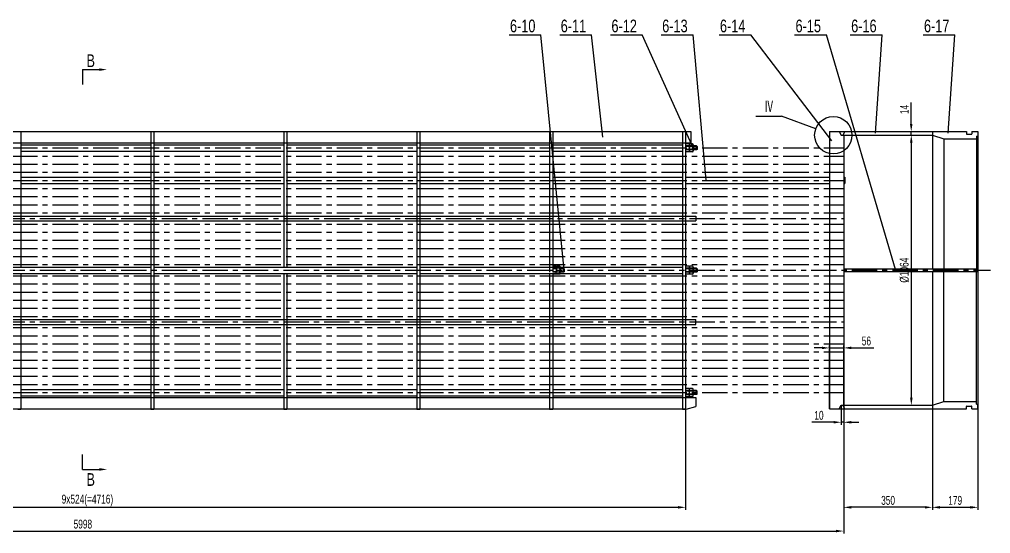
# Model space of a CAD drawing. Extents: x 34 to 831, y 17 to 546.
# Drawn here: x 400.4 to 783.2, y 343.3 to 545.9 of the extents above; entities that cross this region are included whole.
import ezdxf
from ezdxf.enums import TextEntityAlignment as Align

# ---------------------------------------------------------------- set-up
doc = ezdxf.new("R2010")
doc.units = 0
doc.header["$LTSCALE"] = 8
doc.linetypes.add('CENTER', pattern=[2, 1.25, -0.25, 0.25, -0.25])
doc.linetypes.add('HIDDEN', pattern=[0.375, 0.25, -0.125])
doc.layers.get('0').update_dxf_attribs({"color": 2, "linetype": 'CONTINUOUS'})
doc.layers.get('Defpoints').update_dxf_attribs({"linetype": 'CONTINUOUS'})
for name, color, linetype in [('CEN', 3, 'CENTER'), ('DIM', 2, 'CONTINUOUS'), ('HID', 4, 'HIDDEN'), ('OT', 1, 'CONTINUOUS')]:
    doc.layers.add(name, color=color, linetype=linetype)
doc.styles.get("Standard").update_dxf_attribs({"font": 'PV_E.shx', "width": 0.7, "bigfont": 'PV_C.shx'})
doc.dimstyles.new('STANDARD$0', dxfattribs={"dimtxt": 3.5, "dimasz": 3, "dimexe": 1, "dimexo": 0, "dimgap": 0.5, "dimtad": 1, "dimdec": 0, "dimlfac": 3, "dimrnd": 1.38778e-17, "dimzin": 0, "dimdsep": 46, "dimtxsty": 'Standard', "dimcen": -3, "dimclrd": 256, "dimclre": 256, "dimclrt": 2, "dimadec": 0, "dimazin": 0, "dimtp": 1, "dimtfac": 1, "dimtdec": 0, "dimtmove": 0, "dimatfit": 2, "dimfxl": 0, "dimtolj": 1, "dimtzin": 9, "dimlwd": -1, "dimlwe": -1, "dimarcsym": 0})

# ---------------------------------------------------------------- blocks, each defined once
blk = doc.blocks.new('*D15')
for p, q in [((742.28, 500.27), (752.94, 500.27)), ((751.94, 497.27), (751.94, 396.87)), ((742.28, 393.87), (752.94, 393.87))]:
    blk.add_line(p, q)
for points in [[(751.44, 497.27), (752.44, 497.27), (751.94, 500.27)], [(751.44, 396.87), (752.44, 396.87), (751.94, 393.87)]]:
    blk.add_solid(points)
at = {"layer": 'Defpoints', "color": 0}
for p in [(742.28, 500.27), (742.28, 393.87), (751.94, 393.87)]:
    blk.add_point(p, dxfattribs=at)
at = {"color": 2, "insert": (749.22, 447.07), "char_height": 3.5, "attachment_point": 5, "rotation": 90}
blk.add_mtext('\\A1;%%c1064', dxfattribs=at)
blk = doc.blocks.new('*D16')
for p, q in [((751.9, 504.67), (751.9, 513.16)), ((742.28, 501.67), (752.9, 501.67)), ((751.9, 500.27), (751.9, 501.67)), ((742.28, 500.27), (752.9, 500.27)), ((751.9, 497.27), (751.9, 494.27))]:
    blk.add_line(p, q)
for points in [[(751.4, 504.67), (752.4, 504.67), (751.9, 501.67)], [(751.4, 497.27), (752.4, 497.27), (751.9, 500.27)]]:
    blk.add_solid(points)
at = {"layer": 'Defpoints', "color": 0}
for p in [(742.28, 501.67), (751.9, 501.67), (742.28, 500.27)]:
    blk.add_point(p, dxfattribs=at)
at = {"color": 2, "insert": (749.19, 510.42), "char_height": 3.5, "attachment_point": 5, "rotation": 90}
blk.add_mtext('\\A1;14', dxfattribs=at)
blk = doc.blocks.new('*D30')
for p, q in [((191.38, 392.37), (191.38, 352.63)), ((662.98, 392.37), (662.98, 352.63)), ((194.38, 353.63), (659.98, 353.63))]:
    blk.add_line(p, q)
for points in [[(194.38, 354.13), (194.38, 353.13), (191.38, 353.63)], [(659.98, 354.13), (659.98, 353.13), (662.98, 353.63)]]:
    blk.add_solid(points)
at = {"layer": 'Defpoints', "color": 0}
for p in [(191.38, 392.37), (662.98, 392.37), (662.98, 353.63)]:
    blk.add_point(p, dxfattribs=at)
at = {"insert": (427.18, 356.35), "char_height": 3.5, "attachment_point": 5}
blk.add_mtext('\\A1;9x524(=4716)', dxfattribs=at)
blk = doc.blocks.new('*D31')
for p, q in [((719.68, 392.47), (719.68, 417.45)), ((725.28, 393.87), (725.28, 417.45)), ((716.68, 416.45), (713.68, 416.45)), ((719.68, 416.45), (725.28, 416.45)), ((728.28, 416.45), (737.19, 416.45))]:
    blk.add_line(p, q)
for points in [[(716.68, 416.95), (716.68, 415.95), (719.68, 416.45)], [(728.28, 416.95), (728.28, 415.95), (725.28, 416.45)]]:
    blk.add_solid(points)
at = {"layer": 'Defpoints', "color": 0}
for p in [(725.28, 416.45), (719.68, 392.47), (725.28, 393.87)]:
    blk.add_point(p, dxfattribs=at)
at = {"insert": (734.23, 419.16), "char_height": 3.5, "attachment_point": 5}
blk.add_mtext('\\A1;56', dxfattribs=at)
blk = doc.blocks.new('*D32')
for p, q in [((725.28, 393.87), (725.28, 352.63)), ((760.28, 392.47), (760.28, 352.63)), ((757.28, 353.63), (728.28, 353.63))]:
    blk.add_line(p, q)
for points in [[(728.28, 354.13), (728.28, 353.13), (725.28, 353.63)], [(757.28, 354.13), (757.28, 353.13), (760.28, 353.63)]]:
    blk.add_solid(points)
at = {"layer": 'Defpoints', "color": 0}
for p in [(725.28, 393.87), (760.28, 392.47), (725.28, 353.63)]:
    blk.add_point(p, dxfattribs=at)
at = {"insert": (742.78, 356.35), "char_height": 3.5, "attachment_point": 5}
blk.add_mtext('\\A1;350', dxfattribs=at)
blk = doc.blocks.new('*D33')
for p, q in [((778.18, 446.57), (778.18, 352.63)), ((760.28, 392.47), (760.28, 352.63)), ((763.28, 353.63), (775.18, 353.63))]:
    blk.add_line(p, q)
for points in [[(763.28, 354.13), (763.28, 353.13), (760.28, 353.63)], [(775.18, 354.13), (775.18, 353.13), (778.18, 353.63)]]:
    blk.add_solid(points)
at = {"layer": 'Defpoints', "color": 0}
for p in [(778.18, 446.57), (760.28, 392.47), (778.18, 353.63)]:
    blk.add_point(p, dxfattribs=at)
at = {"insert": (769.23, 356.35), "char_height": 3.5, "attachment_point": 5}
blk.add_mtext('\\A1;179', dxfattribs=at)
blk = doc.blocks.new('*D34')
for p, q in [((724.28, 393.87), (724.28, 386.15)), ((725.28, 393.87), (725.28, 386.15)), ((721.28, 387.15), (712.78, 387.15)), ((725.28, 387.15), (724.28, 387.15)), ((728.28, 387.15), (731.28, 387.15))]:
    blk.add_line(p, q)
for points in [[(721.28, 387.65), (721.28, 386.65), (724.28, 387.15)], [(728.28, 387.65), (728.28, 386.65), (725.28, 387.15)]]:
    blk.add_solid(points)
at = {"layer": 'Defpoints', "color": 0}
for p in [(724.28, 393.87), (725.28, 393.87), (724.28, 387.15)]:
    blk.add_point(p, dxfattribs=at)
at = {"insert": (715.53, 389.87), "char_height": 3.5, "attachment_point": 5}
blk.add_mtext('\\A1;10', dxfattribs=at)
blk = doc.blocks.new('*D39')
for p, q in [((125.48, 392.57), (125.48, 343.29)), ((725.28, 352.63), (725.28, 343.29)), ((128.48, 344.29), (722.28, 344.29))]:
    blk.add_line(p, q)
for points in [[(128.48, 344.79), (128.48, 343.79), (125.48, 344.29)], [(722.28, 344.79), (722.28, 343.79), (725.28, 344.29)]]:
    blk.add_solid(points)
at = {"layer": 'Defpoints', "color": 0}
for p in [(125.48, 392.57), (725.28, 352.63), (725.28, 344.29)]:
    blk.add_point(p, dxfattribs=at)
at = {"insert": (425.38, 347.01), "char_height": 3.5, "attachment_point": 5}
blk.add_mtext('\\A1;5998', dxfattribs=at)

msp = doc.modelspace()

# ---------------------------------------------------------------- linework, layer by layer
for p, q in [((615.076, 447.069), (605.892, 539.788)), ((630.338, 499.496), (625.892, 539.788)), ((665.936, 495.269), (645.892, 539.788)), ((671.076, 482.519), (665.892, 539.788)), ((720.629, 498.058), (688.654, 539.788)), ((745.649, 447.299), (718.445, 539.788)), ((737.768, 501.103), (740.379, 539.788)), ((766.463, 501.103), (769.074, 539.788)), ((425.241, 526.117), (431.934, 526.117)), ((690.682, 507.749), (700.71, 507.749)), ((667.476, 495.869), (662.976, 495.869)), ((667.476, 494.669), (662.976, 494.669)), ((667.476, 447.669), (662.976, 447.669)), ((667.476, 446.469), (662.976, 446.469)), ((667.476, 399.469), (662.976, 399.469)), ((667.476, 398.269), (662.976, 398.269)), ((425.241, 368.569), (431.934, 368.569))]:
    msp.add_line(p, q)
msp.add_circle((721.18, 500.269), 7.358)
for points in [[(431.934, 526.617), (431.934, 525.617), (434.934, 526.117)], [(431.934, 368.069), (431.934, 369.069), (434.934, 368.569)]]:
    msp.add_solid(points)
at = {"layer": 'CEN'}
for p, q in [((125.476, 495.269), (725.276, 495.269)), ((125.476, 492.069), (725.276, 492.069)), ((125.476, 488.869), (725.276, 488.869)), ((125.476, 485.669), (725.276, 485.669)), ((125.476, 482.469), (725.276, 482.469)), ((125.476, 479.269), (725.276, 479.269)), ((125.476, 476.069), (725.276, 476.069)), ((125.476, 472.869), (725.276, 472.869)), ((120.476, 467.469), (725.276, 467.469)), ((125.476, 469.669), (725.276, 469.669)), ((125.476, 465.269), (725.276, 465.269)), ((125.476, 462.069), (725.276, 462.069)), ((125.476, 458.869), (725.276, 458.869)), ((125.476, 455.669), (725.276, 455.669)), ((125.476, 452.469), (725.276, 452.469)), ((125.476, 449.269), (725.276, 449.269)), ((120.476, 447.069), (783.176, 447.069)), ((125.476, 444.869), (725.276, 444.869)), ((125.476, 441.669), (725.276, 441.669)), ((125.476, 438.469), (725.276, 438.469)), ((125.476, 435.269), (725.276, 435.269)), ((125.476, 432.069), (725.276, 432.069)), ((125.476, 428.869), (725.276, 428.869)), ((120.476, 426.669), (725.276, 426.669)), ((125.476, 424.469), (725.276, 424.469)), ((125.476, 421.269), (725.276, 421.269)), ((125.476, 418.069), (725.276, 418.069)), ((125.476, 414.869), (725.276, 414.869)), ((125.476, 411.669), (725.276, 411.669)), ((125.476, 408.469), (725.276, 408.469)), ((125.476, 405.269), (725.276, 405.269)), ((125.476, 402.069), (725.276, 402.069)), ((125.476, 398.869), (725.276, 398.869))]:
    msp.add_line(p, q, dxfattribs=at)
at = {"layer": 'DIM'}
msp.add_line((714.273, 502.808), (700.71, 507.749), dxfattribs=at)
at = {"layer": 'HID'}
for p, q in [((609.376, 448.319), (609.376, 445.819)), ((610.576, 448.319), (610.576, 445.819)), ((612.056, 448.319), (612.056, 445.819)), ((613.533, 448.319), (613.533, 445.819)), ((611.856, 447.869), (610.576, 447.869)), ((615.076, 447.669), (610.576, 447.669)), ((615.076, 446.469), (610.576, 446.469)), ((611.856, 446.269), (610.576, 446.269)), ((613.336, 447.869), (612.056, 447.869)), ((613.336, 446.269), (612.056, 446.269)), ((614.876, 447.869), (613.536, 447.869)), ((614.876, 446.269), (613.536, 446.269)), ((614.876, 447.869), (614.876, 446.269)), ((615.076, 447.669), (614.876, 447.869)), ((615.076, 446.469), (614.876, 446.269)), ((615.076, 447.669), (615.076, 446.469))]:
    msp.add_line(p, q, dxfattribs=at)
for centre, radius, start, end in [((610.735, 448.629), 1.354, 325.84705, 346.76202), ((612.215, 448.629), 1.354, 325.84705, 346.76202), ((610.356, 447.069), 1.7, 331.92751, 28.07249), ((610.735, 445.509), 1.354, 13.23798, 34.15295), ((611.836, 447.069), 1.7, 331.92751, 28.07249), ((612.215, 445.509), 1.354, 13.23798, 34.15295)]:
    msp.add_arc(centre, radius, start, end, dxfattribs=at)
at = {"layer": 'OT'}
for p, q in [((593.392, 539.788), (605.892, 539.788)), ((613.392, 539.788), (625.892, 539.788)), ((633.392, 539.788), (645.892, 539.788)), ((653.392, 539.788), (665.892, 539.788)), ((676.154, 539.788), (688.654, 539.788)), ((705.945, 539.788), (718.445, 539.788)), ((727.879, 539.788), (740.379, 539.788)), ((756.574, 539.788), (769.074, 539.788)), ((425.241, 526.117), (425.241, 520.184)), ((188.176, 501.769), (664.976, 501.769)), ((399.776, 501.769), (400.976, 501.769)), ((400.976, 501.769), (400.976, 448.319)), ((452.176, 501.769), (452.176, 392.369)), ((452.176, 501.769), (453.376, 501.769)), ((453.376, 501.769), (453.376, 392.369)), ((504.576, 501.769), (504.576, 448.319)), ((504.576, 501.769), (505.776, 501.769)), ((505.776, 501.769), (505.776, 448.319)), ((556.976, 501.769), (556.976, 392.369)), ((556.976, 501.769), (558.176, 501.769)), ((558.176, 501.769), (558.176, 392.369)), ((609.376, 501.769), (609.376, 448.319)), ((609.376, 501.769), (610.576, 501.769)), ((610.576, 501.769), (610.576, 448.319)), ((661.776, 501.769), (661.776, 392.369)), ((661.776, 501.769), (662.976, 501.769)), ((662.976, 501.769), (662.976, 392.369)), ((664.976, 501.769), (664.976, 497.219)), ((719.676, 501.669), (719.676, 392.469)), ((719.676, 501.669), (773.676, 501.669)), ((723.467, 501.669), (724.276, 500.269)), ((725.784, 501.669), (724.976, 500.269)), ((760.276, 501.669), (760.276, 447.569)), ((773.676, 501.669), (773.676, 500.749)), ((775.776, 501.669), (778.176, 501.669)), ((775.776, 501.669), (775.776, 500.749)), ((778.176, 501.669), (778.176, 392.469)), ((724.276, 500.269), (760.276, 500.269)), ((725.276, 500.269), (725.276, 393.869)), ((760.276, 500.269), (764.776, 498.869)), ((764.776, 498.869), (764.776, 447.569)), ((764.776, 498.869), (777.576, 498.869)), ((773.756, 500.669), (775.696, 500.669)), ((777.576, 499.869), (777.576, 447.569)), ((777.576, 499.869), (778.176, 499.869)), ((188.176, 497.219), (664.976, 497.219)), ((400.976, 496.519), (452.176, 496.519)), ((400.976, 494.019), (452.176, 494.019)), ((453.376, 496.519), (504.576, 496.519)), ((453.376, 494.019), (504.576, 494.019)), ((505.776, 496.519), (556.976, 496.519)), ((505.776, 494.019), (556.976, 494.019)), ((558.176, 496.519), (609.376, 496.519)), ((558.176, 494.019), (609.376, 494.019)), ((610.576, 496.519), (661.776, 496.519)), ((610.576, 494.019), (661.776, 494.019)), ((664.256, 496.869), (662.976, 496.869)), ((664.256, 496.069), (662.976, 496.069)), ((664.256, 494.469), (662.976, 494.469)), ((664.456, 496.869), (664.456, 493.669)), ((664.456, 496.869), (664.456, 496.069)), ((665.736, 496.869), (664.456, 496.869)), ((665.736, 496.069), (664.456, 496.069)), ((665.736, 494.469), (664.456, 494.469)), ((665.936, 496.469), (665.936, 494.069)), ((667.276, 496.069), (665.936, 496.069)), ((667.276, 494.469), (665.936, 494.469)), ((667.276, 496.069), (667.276, 494.469)), ((667.476, 495.869), (667.276, 496.069)), ((667.476, 494.669), (667.276, 494.469)), ((667.476, 495.869), (667.476, 494.669)), ((664.256, 493.669), (662.976, 493.669)), ((665.736, 493.669), (664.456, 493.669)), ((400.976, 483.719), (452.176, 483.719)), ((453.376, 483.719), (504.576, 483.719)), ((505.776, 483.719), (556.976, 483.719)), ((558.176, 483.719), (609.376, 483.719)), ((610.576, 483.719), (661.776, 483.719)), ((662.976, 483.719), (719.676, 483.719)), ((725.276, 483.719), (725.776, 483.719)), ((725.776, 483.719), (725.776, 481.219)), ((400.976, 481.219), (452.176, 481.219)), ((453.376, 481.219), (504.576, 481.219)), ((505.776, 481.219), (556.976, 481.219)), ((558.176, 481.219), (609.376, 481.219)), ((610.576, 481.219), (661.776, 481.219)), ((662.976, 481.219), (719.676, 481.219)), ((725.276, 481.219), (725.776, 481.219)), ((186.176, 468.419), (666.976, 468.419)), ((666.976, 468.419), (666.976, 466.519)), ((186.176, 466.519), (666.976, 466.519)), ((348.576, 448.319), (452.176, 448.319)), ((453.376, 448.319), (556.976, 448.319)), ((558.176, 448.319), (661.776, 448.319)), ((611.856, 448.669), (610.576, 448.669)), ((612.056, 448.669), (612.056, 448.319)), ((612.056, 448.669), (612.056, 448.319)), ((613.336, 448.669), (612.056, 448.669)), ((664.256, 448.669), (662.976, 448.669)), ((664.456, 448.669), (664.456, 445.469)), ((664.456, 448.669), (664.456, 447.869)), ((665.736, 448.669), (664.456, 448.669)), ((665.936, 448.269), (665.936, 445.869)), ((348.576, 445.819), (452.176, 445.819)), ((400.976, 445.819), (400.976, 392.369)), ((453.376, 445.819), (556.976, 445.819)), ((504.576, 445.819), (504.576, 392.369)), ((505.776, 445.819), (505.776, 392.369)), ((558.176, 445.819), (661.776, 445.819)), ((609.376, 445.819), (609.376, 392.369)), ((610.576, 445.819), (610.576, 392.369)), ((611.856, 445.469), (610.576, 445.469)), ((612.056, 445.819), (612.056, 445.469)), ((613.336, 445.469), (612.056, 445.469)), ((664.256, 447.869), (662.976, 447.869)), ((664.256, 446.269), (662.976, 446.269)), ((664.256, 445.469), (662.976, 445.469)), ((665.736, 447.869), (664.456, 447.869)), ((665.736, 446.269), (664.456, 446.269)), ((665.736, 445.469), (664.456, 445.469)), ((667.276, 447.869), (665.936, 447.869)), ((667.276, 446.269), (665.936, 446.269)), ((667.276, 447.869), (667.276, 446.269)), ((667.476, 447.669), (667.276, 447.869)), ((667.476, 446.469), (667.276, 446.269)), ((667.476, 447.669), (667.476, 446.469)), ((725.276, 447.569), (778.176, 447.569)), ((725.276, 446.569), (778.176, 446.569)), ((760.276, 446.569), (760.276, 392.469)), ((764.776, 395.269), (764.776, 446.569)), ((777.576, 394.269), (777.576, 446.569)), ((778.176, 447.569), (778.176, 446.569)), ((186.176, 427.619), (666.976, 427.619)), ((186.176, 425.719), (666.976, 425.719)), ((666.976, 425.719), (666.976, 427.619)), ((400.976, 400.119), (452.176, 400.119)), ((453.376, 400.119), (504.576, 400.119)), ((505.776, 400.119), (556.976, 400.119)), ((558.176, 400.119), (609.376, 400.119)), ((610.576, 400.119), (661.776, 400.119)), ((664.256, 400.469), (662.976, 400.469)), ((664.256, 399.669), (662.976, 399.669)), ((664.456, 397.269), (664.456, 400.469)), ((665.736, 400.469), (664.456, 400.469)), ((665.736, 399.669), (664.456, 399.669)), ((665.936, 397.669), (665.936, 400.069)), ((667.276, 399.669), (665.936, 399.669)), ((667.276, 398.069), (667.276, 399.669)), ((667.476, 399.469), (667.276, 399.669)), ((667.476, 398.269), (667.276, 398.069)), ((667.476, 398.269), (667.476, 399.469)), ((186.176, 396.919), (666.976, 396.919)), ((400.976, 397.619), (452.176, 397.619)), ((453.376, 397.619), (504.576, 397.619)), ((505.776, 397.619), (556.976, 397.619)), ((558.176, 397.619), (609.376, 397.619)), ((610.576, 397.619), (661.776, 397.619)), ((664.256, 398.069), (662.976, 398.069)), ((664.256, 397.269), (662.976, 397.269)), ((664.456, 397.269), (664.456, 398.069)), ((665.736, 398.069), (664.456, 398.069)), ((665.736, 397.269), (664.456, 397.269)), ((667.276, 398.069), (665.936, 398.069)), ((666.976, 396.919), (666.976, 393.369)), ((760.276, 393.869), (764.776, 395.269)), ((764.776, 395.269), (777.576, 395.269)), ((663.244, 392.369), (189.908, 392.369)), ((399.776, 392.369), (400.976, 392.369)), ((452.176, 392.369), (453.376, 392.369)), ((504.576, 392.369), (505.776, 392.369)), ((556.976, 392.369), (558.176, 392.369)), ((609.376, 392.369), (610.576, 392.369)), ((661.776, 392.369), (662.976, 392.369)), ((663.244, 392.369), (666.976, 393.369)), ((719.676, 392.469), (773.676, 392.469)), ((723.467, 392.469), (724.276, 393.869)), ((724.276, 393.869), (760.276, 393.869)), ((725.784, 392.469), (724.976, 393.869)), ((773.676, 392.469), (773.676, 393.389)), ((773.756, 393.469), (775.696, 393.469)), ((775.776, 392.469), (775.776, 393.389)), ((775.776, 392.469), (778.176, 392.469)), ((777.576, 394.269), (778.176, 394.269)), ((778.176, 392.469), (778.176, 394.269)), ((425.241, 368.569), (425.241, 374.502))]:
    msp.add_line(p, q, dxfattribs=at)
for centre, radius, start, end in [((773.756, 500.749), 0.08, 180, 270), ((775.696, 500.749), 0.08, 270, 0), ((663.956, 496.469), 0.5, 306.8699, 53.1301), ((662.756, 495.269), 1.7, 331.92751, 28.07249), ((663.956, 494.069), 0.5, 306.8699, 53.1301), ((665.436, 496.469), 0.5, 306.8699, 53.1301), ((664.236, 495.269), 1.7, 331.92751, 28.07249), ((665.436, 494.069), 0.5, 306.8699, 53.1301), ((611.556, 448.269), 0.5, 5.73917, 53.1301), ((613.036, 448.269), 0.5, 5.73917, 53.1301), ((663.956, 448.269), 0.5, 306.8699, 53.1301), ((665.436, 448.269), 0.5, 306.8699, 53.1301), ((611.556, 445.869), 0.5, 306.8699, 354.26083), ((613.036, 445.869), 0.5, 306.8699, 354.26083), ((662.756, 447.069), 1.7, 331.92751, 28.07249), ((663.956, 445.869), 0.5, 306.8699, 53.1301), ((664.236, 447.069), 1.7, 331.92751, 28.07249), ((665.436, 445.869), 0.5, 306.8699, 53.1301), ((663.956, 400.069), 0.5, 306.8699, 53.1301), ((662.756, 398.869), 1.7, 331.92751, 28.07249), ((665.436, 400.069), 0.5, 306.8699, 53.1301), ((664.236, 398.869), 1.7, 331.92751, 28.07249), ((663.956, 397.669), 0.5, 306.8699, 53.1301), ((665.436, 397.669), 0.5, 306.8699, 53.1301), ((773.756, 393.389), 0.08, 90, 180), ((775.696, 393.389), 0.08, 0, 90)]:
    msp.add_arc(centre, radius, start, end, dxfattribs=at)

# ---------------------------------------------------------------- texts
at = {"width": 0.75}
for s, p in [('6-10', (598.754, 540.813)), ('6-11', (618.754, 540.813)), ('6-12', (638.754, 540.813)), ('6-13', (658.754, 540.813)), ('6-14', (681.517, 540.813)), ('6-15', (711.308, 540.813)), ('6-16', (733.241, 540.813)), ('6-17', (761.936, 540.813))]:
    msp.add_text(s, height=5, dxfattribs=at).set_placement(p, align=Align.CENTER)
at = {"layer": 'OT', "width": 0.75}
for s, p in [('B', (426.809, 527.119)), ('Ⅳ', (693.884, 508.983)), ('B', (426.809, 362.095))]:
    msp.add_text(s, height=5, dxfattribs=at).set_placement(p)

# ---------------------------------------------------------------- dimensions: what is measured, and where the dimension line sits
for base, p2, text, picture, middle in [((751.904, 501.669), (742.276, 501.669), '14', '*D16', (749.188, 510.417)), ((751.938, 393.869), (742.276, 393.869), '%%c1064', '*D15', (749.222, 447.069))]:
    dim = msp.add_linear_dim(base=base, p1=(742.276, 500.269), p2=p2, angle=90, text=text, dimstyle='STANDARD$0', override={"dimgap": 0.8, "dimlfac": 20, "dimzin": 8, "dimadec": 1, "dimtfac": 0.857143})
    dim.commit()
    dim.dimension.update_dxf_attribs({"geometry": picture, "text_midpoint": middle})
for base, p1, p2, picture, middle in [((778.176, 353.63), (760.276, 392.469), (778.176, 446.569), '*D33', (769.226, 356.345)), ((725.276, 416.447), (719.676, 392.469), (725.276, 393.869), '*D31', (734.235, 419.162)), ((725.276, 344.291), (125.476, 392.569), (725.276, 352.63), '*D39', (425.376, 347.006)), ((724.276, 387.152), (725.276, 393.869), (724.276, 393.869), '*D34', (715.528, 389.868)), ((725.276, 353.63), (760.276, 392.469), (725.276, 393.869), '*D32', (742.776, 356.345))]:
    dim = msp.add_linear_dim(base=base, p1=p1, p2=p2, dimstyle='STANDARD$0', override={"dimgap": 0.8, "dimlfac": 10, "dimzin": 8, "dimclrt": 256, "dimadec": 2, "dimazin": 2, "dimtfac": 0.857143})
    dim.commit()
    dim.dimension.update_dxf_attribs({"geometry": picture, "text_midpoint": middle})
dim = msp.add_linear_dim(base=(662.976, 353.63), p1=(191.376, 392.369), p2=(662.976, 392.369), text='9x524(=<>)', dimstyle='STANDARD$0', override={"dimgap": 0.8, "dimlfac": 10, "dimzin": 8, "dimclrt": 256, "dimadec": 2, "dimazin": 2, "dimtfac": 0.857143})
dim.commit()
dim.dimension.update_dxf_attribs({"geometry": '*D30', "text_midpoint": (427.176, 356.345)})

doc.saveas('drawing.dxf')
